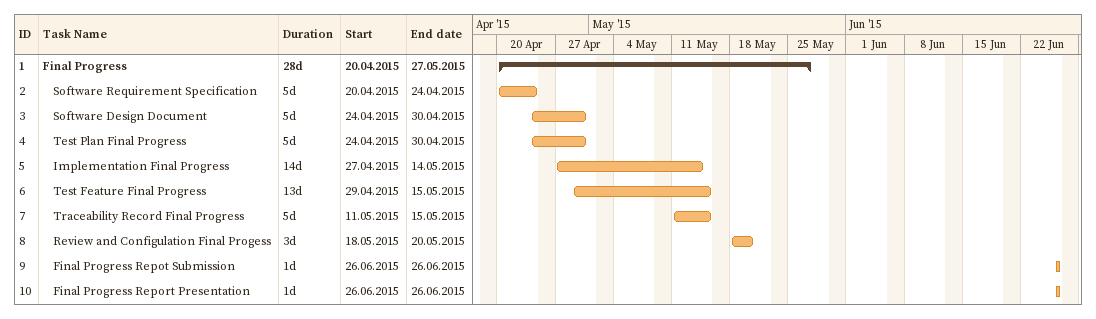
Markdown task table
| ID | Level | Task | Duration | Start | Finish |
|---|---|---|---|---|---|
| 1 | 1 | **Final Progress** | 28d | 2015-04-20 | 2015-05-27 |
| 2 | 2 | Software Requirement Specification | 5d | 2015-04-20 | 2015-04-24 |
| 3 | 2 | Software Design Document | 5d | 2015-04-24 | 2015-04-30 |
| 4 | 2 | Test Plan Final Progress | 5d | 2015-04-24 | 2015-04-30 |
| 5 | 2 | Implementation Final Progress | 14d | 2015-04-27 | 2015-05-14 |
| 6 | 2 | Test Feature Final Progress | 13d | 2015-04-29 | 2015-05-15 |
| 7 | 2 | Traceability Record Final Progress | 5d | 2015-05-11 | 2015-05-15 |
| 8 | 2 | Review and Configulation Final Progess | 3d | 2015-05-18 | 2015-05-20 |
| 9 | 2 | Final Progress Repot Submission | 1d | 2015-06-26 | 2015-06-26 |
| 10 | 2 | Final Progress Report Presentation | 1d | 2015-06-26 | 2015-06-26 |
